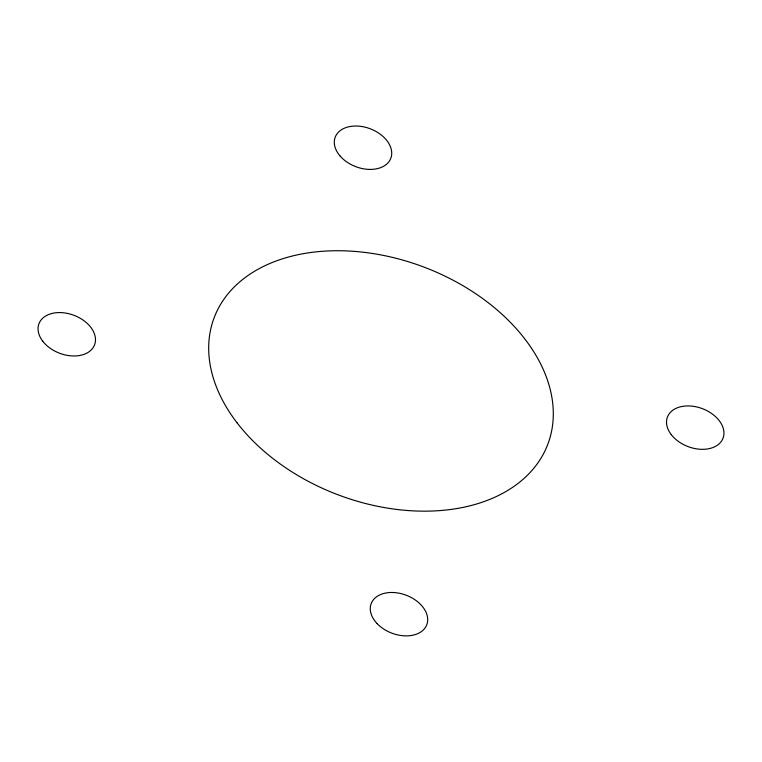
<?xml version="1.0" encoding="UTF-8"?>
<svg xmlns="http://www.w3.org/2000/svg" width="762" height="762" viewBox="0 0 762 762"><rect width="100%" height="100%" fill="white"/><g stroke="black" fill="none" stroke-linecap="round" stroke-linejoin="round"><path stroke-width="1.14" d="M377.142 623.649A29.737 20.279 20.8 0 0 426.053 626.354A29.737 20.279 20.8 0 0 393.763 592.531A29.737 20.279 20.8 0 0 377.142 623.649M236.944 422.662A178.422 121.682 20.8 0 0 534.895 466.916A178.422 121.682 20.8 0 0 371.151 253.27A178.422 121.682 20.8 0 0 236.944 422.662M42.758 341.224A29.737 20.279 20.8 0 0 92.421 348.605A29.737 20.279 20.8 0 0 65.132 312.992A29.737 20.279 20.8 0 0 42.758 341.224M339.9 155.781A29.737 20.279 20.8 0 0 389.325 161.144A29.737 20.279 20.8 0 0 359.816 126.244A29.737 20.279 20.8 0 0 339.9 155.781M671.217 434.578A29.737 20.279 20.8 0 0 720.881 441.96A29.737 20.279 20.8 0 0 693.591 406.346A29.737 20.279 20.8 0 0 671.217 434.578"/></g></svg>
